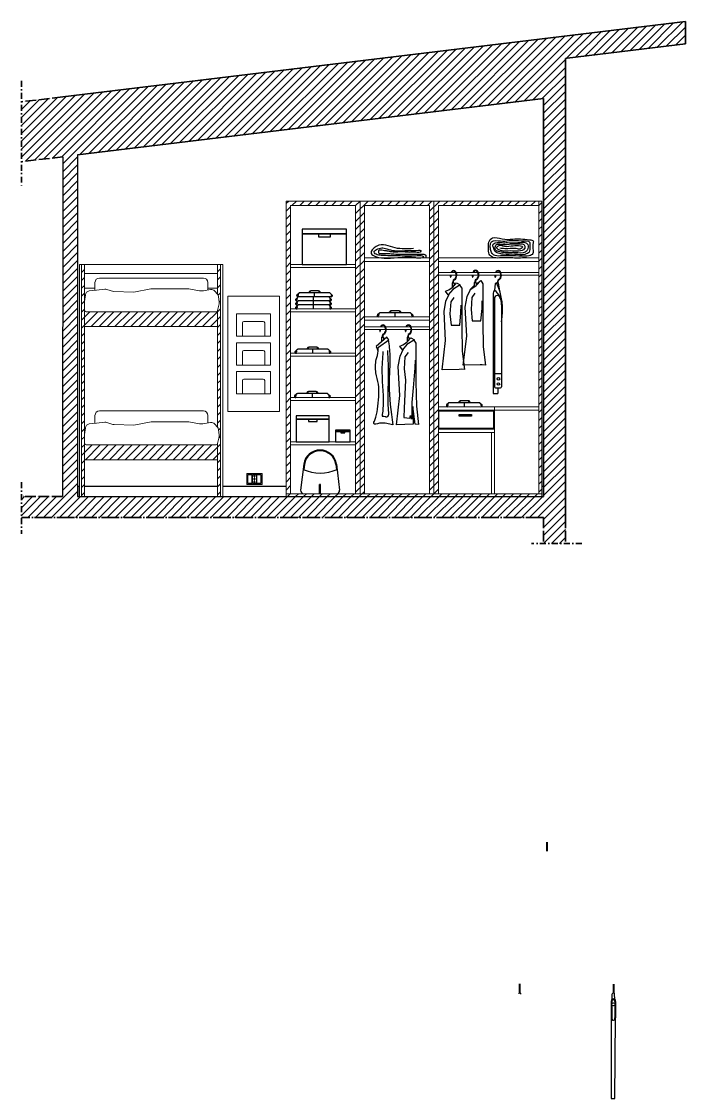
# Model space of a CAD drawing. Header units: millimetres. Extents: x 1104 to 6167, y 592 to 2113.
# Drawn here: x 3745 to 4195, y 592 to 1321 of the extents above; entities that cross this region are included whole.
import ezdxf

# ---------------------------------------------------------------- set-up
doc = ezdxf.new("R2010")
doc.units = ezdxf.units.MM
doc.linetypes.add('ACAD_ISO04W100', pattern=[30, 24, -3, 0, -3])
doc.linetypes.add('DASHDOT', pattern=[1, 0.5, -0.25, 0, -0.25])
for name, color, linetype, lineweight in [('A-FLOR-LEVL', 3, 'Continuous', 35), ('A-FURN', 2, 'Continuous', 18), ('A-WALL-FULL-EXTR', 3, 'Continuous', 35), ('A-WALL-FULL-INTR', 1, 'Continuous', 25)]:
    doc.layers.add(name, color=color, linetype=linetype, lineweight=lineweight)
for name, color, linetype in [('A-SECT-D-MCUC', 12, 'Continuous'), ('ACCESSORI', 8, 'Continuous'), ('BATTISCOPA', 10, 'Continuous')]:
    doc.layers.add(name, color=color, linetype=linetype)

msp = doc.modelspace()

# ---------------------------------------------------------------- hatches: boundary and pattern name
at = {"layer": 'A-SECT-D-MCUC'}
h = msp.add_hatch(dxfattribs=at)
h.set_pattern_fill('ANSI31', color=256, scale=1.2)
h.paths.add_polyline_path([(3773.31, 1270.07), (3745.44, 1266.68), (3745.44, 1226.13), (3773.31, 1229.51), (3773.22, 999.57), (3745.44, 999.57), (3745.44, 985.46), (4098.44, 985.46), (4098.44, 967.96), (4113.31, 967.96), (4113.31, 985.46), (4113.31, 1280.72), (4113.31, 1296.02), (4114.51, 1296.16), (4194.51, 1305.86), (4194.51, 1320.97)])
h.paths.add_polyline_path([(4098.44, 1269.01), (4098.44, 999.53), (3783.37, 999.57), (3783.37, 1230.74)], flags=16)
h.paths.add_polyline_path([(3924.4, 1199.53), (4097.4, 1199.53), (4097.4, 1001.53), (3924.4, 1001.53), (3924.4, 1006.57), (3881.57, 1006.57), (3881.57, 1156.55), (3878.07, 1156.55), (3878.07, 1136.34, -0.116537), (3878.58, 1135.06), (3879.17, 1131.05, -0.095631), (3879.12, 1129.92), (3878.07, 1125.51), (3878.07, 1046.37, -0.116537), (3878.58, 1045.08), (3879.17, 1041.07, -0.095631), (3879.12, 1039.94), (3878.07, 1035.54), (3878.07, 1006.57), (3788.07, 1006.57), (3788.07, 1156.55), (3878.07, 1156.55), (3881.57, 1156.55), (3881.57, 1006.57), (3924.4, 1006.57)], flags=0)
h.paths.add_polyline_path([(3927.4, 1196.53), (3971.4, 1196.53), (3971.4, 1034.53), (3927.4, 1034.53)], flags=0)
h.paths.add_polyline_path([(3935.14, 1180.57), (3965.21, 1180.57), (3965.21, 1177.4), (3965.21, 1156.53), (3935.14, 1156.53), (3935.14, 1177.4)], flags=0)
h.paths.add_polyline_path([(3946.23, 1177.4), (3954.41, 1177.4), (3954.41, 1175.28), (3946.23, 1175.28)], flags=0)
h.paths.add_polyline_path([(3919.9, 1135.08), (3919.9, 1057.08), (3884.9, 1057.08), (3884.9, 1135.08)], flags=0)
edge = h.paths.add_edge_path(flags=0)
edge.add_line((3989.99, 1161.01), (3995.38, 1161.01))
edge.add_spline(control_points=[(3995.38, 1161.01), (4000.86, 1161.24), (4008.03, 1162.04), (4013.77, 1160.91), (4018.64, 1161.52), (4015.64, 1162.66), (4012.7, 1162.31), (4007.95, 1162.06), (4002.8, 1162.38), (3997.36, 1162.44), (3992.65, 1162.56), (3988.53, 1162.79), (3985.86, 1163.06), (3984.06, 1164.23), (3983.85, 1165.62), (3985.56, 1166.89), (3988.04, 1167.97), (3991.71, 1167.7), (3995.59, 1166.05), (4000.11, 1165.78), (4004.6, 1165.98), (4009.21, 1166.17), (4012.03, 1165.97), (4015.56, 1166.49), (4015.48, 1164.4), (4011.34, 1165.16), (4008.08, 1164.62), (4003.9, 1165.25), (3999.93, 1165.05), (3996.18, 1164.87), (3992.9, 1165.79), (3990.2, 1165.88), (3986.95, 1166.84), (3986.59, 1164.1), (3990.08, 1163.81), (3993.16, 1164.29), (3997.66, 1163.56), (4002.46, 1163.7), (4007.99, 1163.68), (4013.25, 1163.58), (4016.7, 1163.8), (4019.35, 1162.98), (4018.93, 1161.71), (4018.69, 1161.01)], knot_values=[45.382263, 45.382263, 45.382263, 45.382263, 61.281898, 64.462896, 67.674502, 68.555216, 72.202466, 77.296299, 82.445973, 87.767164, 93.610273, 96.564448, 100.171121, 101.525699, 102.687115, 103.668059, 107.479991, 110.780526, 114.292237, 120.109695, 124.043507, 127.977585, 133.300347, 134.9451, 135.291726, 138.898164, 143.004396, 146.88937, 150.995603, 155.043939, 158.105943, 160.845697, 164.03478, 165.138727, 167.351993, 171.979594, 175.754214, 180.554164, 186.452602, 192.408679, 195.998097, 197.472333, 199.329615, 199.329615, 199.329615, 199.329615], degree=3, periodic=0)
edge.add_line((4018.69, 1161.01), (3995.38, 1161.01))
edge.add_spline(control_points=[(3995.38, 1161.01), (3994.45, 1160.97), (3992.61, 1160.91), (3990.86, 1160.94), (3989.99, 1161.01)], knot_values=[39.949518, 39.949518, 39.949518, 39.949518, 42.667353, 45.382263, 45.382263, 45.382263, 45.382263], degree=3, periodic=0)
h.paths.add_polyline_path([(3868.52, 1057.52, -0.414214), (3871.52, 1054.52), (3871.52, 1049.36), (3868.03, 1048.71), (3865.82, 1048.89), (3858.61, 1050.25), (3849.32, 1050.25), (3833.07, 1050.25), (3821.46, 1047.93), (3808, 1048.26, -0.075837), (3807.11, 1048.41), (3803.1, 1049.77, 0.108285), (3801.82, 1049.92), (3796.1, 1049.31), (3795.12, 1049.2), (3795.12, 1054.52, -0.414214), (3798.12, 1057.52)], flags=0)
h.paths.add_polyline_path([(3913.9, 1123.14), (3913.9, 1119.79), (3913.9, 1108.03), (3902.4, 1108.03), (3890.9, 1108.03), (3890.9, 1123.14)], flags=0)
h.paths.add_polyline_path([(4027.4, 1196.53), (4095.4, 1196.53), (4095.4, 1057.96), (4065.3, 1057.96), (4065.3, 1042.9), (4027.4, 1042.9)], flags=0)
h.paths.add_polyline_path([(3913.9, 1103.64), (3913.9, 1100.29), (3913.9, 1088.53), (3902.4, 1088.53), (3890.9, 1088.53), (3890.9, 1103.64)], flags=0)
edge = h.paths.add_edge_path(flags=0)
edge.add_spline(control_points=[(4066.78, 1161.01), (4067.45, 1160.98), (4070.68, 1161.06), (4073.82, 1161.02), (4076.32, 1161.01)], knot_values=[10.611186, 10.611186, 10.611186, 10.611186, 12.603328, 20.124388, 20.124388, 20.124388, 20.124388], degree=3, periodic=0)
edge.add_line((4076.32, 1161.01), (4095.4, 1161.01))
edge.add_line((4095.4, 1161.01), (4095.4, 1149.29))
edge.add_line((4095.4, 1149.29), (4065.89, 1149.29))
edge.add_spline(control_points=[(4065.89, 1149.29), (4065.89, 1148.96), (4065.92, 1148.64), (4065.99, 1148.33)], knot_values=[11.005648, 11.005648, 11.005648, 11.005648, 11.33209, 11.33209, 11.33209, 11.33209], degree=3, periodic=0)
edge.add_arc((4065.85, 1148.23), 0.174, -153.51497, 33.22285, ccw=False)
edge.add_ellipse((4067.79, 1149.29), major_axis=(-0.05, -3.23), ratio=0.689933, start_angle=630.62453, end_angle=649.28095, ccw=False)
edge.add_line((4065.5, 1149.29), (4054.77, 1149.29))
edge.add_ellipse((4052.55, 1149.52), major_axis=(-0.05, -3.23), ratio=0.689933, start_angle=378.03341, end_angle=446.593)
edge.add_line((4054.77, 1149.29), (4050.65, 1149.29))
edge.add_spline(control_points=[(4050.65, 1149.29), (4050.65, 1148.96), (4050.68, 1148.64), (4050.75, 1148.33)], knot_values=[11.005648, 11.005648, 11.005648, 11.005648, 11.33209, 11.33209, 11.33209, 11.33209], degree=3, periodic=0)
edge.add_arc((4050.61, 1148.23), 0.174, -153.51497, 33.22285, ccw=False)
edge.add_ellipse((4052.55, 1149.29), major_axis=(-0.05, -3.23), ratio=0.689933, start_angle=630.62453, end_angle=649.28095, ccw=False)
edge.add_line((4050.27, 1149.29), (4039.54, 1149.29))
edge.add_spline(control_points=[(4038.15, 1146.51), (4038.78, 1146.79), (4039.36, 1147.68), (4039.53, 1148.92), (4039.54, 1149.11), (4039.54, 1149.29)], knot_values=[6.597928, 6.597928, 6.597928, 6.597928, 7.678536, 7.678536, 7.865448, 7.865448, 7.865448, 7.865448], degree=3, periodic=0)
edge.add_line((4039.54, 1149.29), (4035.74, 1149.29))
edge.add_spline(control_points=[(4035.74, 1149.29), (4035.74, 1148.96), (4035.77, 1148.64), (4035.84, 1148.33)], knot_values=[11.005648, 11.005648, 11.005648, 11.005648, 11.33209, 11.33209, 11.33209, 11.33209], degree=3, periodic=0)
edge.add_arc((4035.7, 1148.23), 0.174, -153.51497, 33.22285, ccw=False)
edge.add_ellipse((4037.64, 1149.29), major_axis=(-0.05, -3.23), ratio=0.689933, start_angle=630.62453, end_angle=649.28095, ccw=False)
edge.add_line((4035.35, 1149.29), (4039.54, 1149.29))
edge.add_spline(control_points=[(4039.54, 1149.29), (4039.53, 1150.03), (4039.3, 1150.75), (4038.97, 1151.29)], knot_values=[7.865448, 7.865448, 7.865448, 7.865448, 8.626586, 8.626586, 8.626586, 8.626586], degree=3, periodic=0)
edge.add_line((4038.97, 1151.29), (4035.91, 1151.29))
edge.add_ellipse((4037.64, 1149.29), major_axis=(-0.05, -3.23), ratio=0.689933, start_angle=488.86865, end_angle=592.33198, ccw=False)
edge.add_line((4039.41, 1151.29), (4050.71, 1151.29))
edge.add_ellipse((4052.55, 1149.52), major_axis=(-0.05, -3.23), ratio=0.689933, start_angle=483.95937, end_angle=597.24127, ccw=False)
edge.add_line((4054.43, 1151.29), (4066.06, 1151.29))
edge.add_ellipse((4067.79, 1149.29), major_axis=(-0.05, -3.23), ratio=0.689933, start_angle=488.86865, end_angle=592.33198, ccw=False)
edge.add_line((4069.56, 1151.29), (4095.4, 1151.29))
edge.add_line((4095.4, 1151.29), (4095.4, 1161.01))
edge.add_line((4095.4, 1161.01), (4086.93, 1161.01))
edge.add_spline(control_points=[(4086.93, 1161.01), (4083.38, 1161), (4079.84, 1160.99), (4076.32, 1161.01)], knot_values=[0, 0, 0, 0, 10.611186, 10.611186, 10.611186, 10.611186], degree=3, periodic=0)
edge.add_line((4076.32, 1161.01), (4066.78, 1161.01))
h.paths.add_polyline_path([(3913.9, 1084.14), (3913.9, 1080.79), (3913.9, 1069.03), (3902.4, 1069.03), (3890.9, 1069.03), (3890.9, 1084.14)], flags=0)
edge = h.paths.add_edge_path(flags=0)
edge.add_line((3992.5, 1107.46), (3993.77, 1105.63))
edge.add_line((3993.77, 1105.63), (3993.52, 1105.45))
edge.add_spline(control_points=[(3993.52, 1105.45), (3993.96, 1102), (3995.2, 1092.07), (3993, 1072.87), (3995.31, 1057.3), (3996.66, 1048.19)], knot_values=[0.00027, 0.00027, 0.00027, 0.00027, 0.104421, 0.299777, 0.574698, 0.574698, 0.574698, 0.574698], degree=3, periodic=0)
edge.add_spline(control_points=[(3996.62, 1048.16), (3995.2, 1048.48), (3992.11, 1049.18), (3988.47, 1049.68), (3982.73, 1047.86), (3985.6, 1053.44), (3986.23, 1061.26), (3988.15, 1072.84), (3984.63, 1083.53), (3984.74, 1091.3), (3986.78, 1096.46), (3986.6, 1098.84), (3986.57, 1099.25)], knot_values=[0.00112, 0.00112, 0.00112, 0.00112, 0.043763, 0.093598, 0.13157, 0.155365, 0.233266, 0.401388, 0.479344, 0.569432, 0.628701, 0.64082, 0.64082, 0.64082, 0.64082], degree=3, periodic=0)
edge.add_line((3986.57, 1099.25), (3986.37, 1098.44))
edge.add_line((3986.37, 1098.44), (3985.27, 1101.14))
edge.add_line((3985.27, 1101.14), (3992.5, 1107.46))
h.paths.add_polyline_path([(4044.26, 1088.39), (4044.45, 1090.03), (4043.49, 1097.9), (4043.17, 1114.3), (4043.24, 1140.49), (4041.78, 1142.68), (4042.2, 1142.95), (4039.65, 1144.18, -0.168465), (4032.22, 1138.62), (4034.35, 1135.74), (4032.52, 1131.86), (4031.21, 1124.78), (4032.3, 1105.1), (4030.01, 1085.39), (4041.42, 1085.68), (4042.79, 1085.7), (4044.99, 1085.56), (4044.65, 1088.4)], flags=0)
h.paths.add_polyline_path([(4065.9, 1143.58, -0.210335), (4066.7, 1144.24, -0.159091), (4070.05, 1117.77), (4070.05, 1073.95, -0.414214), (4069.3, 1073.2), (4067.65, 1073.2), (4067.65, 1069.42), (4064.38, 1069.42), (4064.38, 1134.87, -0.158416), (4065.25, 1139.22)], flags=0)
h.paths.add_polyline_path([(3931.24, 1054.29), (3953.45, 1054.29), (3953.45, 1051.94), (3953.45, 1036.53), (3957.76, 1036.53), (3957.76, 1043.52), (3957.76, 1044.59), (3967.83, 1044.59), (3967.83, 1043.52), (3967.83, 1036.53), (3931.24, 1036.53), (3931.24, 1051.94)], flags=0)
h.paths.add_polyline_path([(3939.43, 1051.94), (3945.47, 1051.94), (3945.47, 1050.38), (3939.43, 1050.38)], flags=0)
h.paths.add_polyline_path([(3961.47, 1043.52), (3964.21, 1043.52), (3964.21, 1042.81), (3961.47, 1042.81)], flags=0)
h.paths.add_polyline_path([(4027.76, 1057.59), (4064.56, 1057.59), (4064.56, 1045.66), (4027.76, 1045.66)], flags=0)
h.paths.add_polyline_path([(3897.8, 1015.25), (3908.11, 1015.25), (3908.11, 1007.75), (3897.8, 1007.75)], flags=0)
h.paths.add_polyline_path([(3901.6, 1014.48), (3901.6, 1008.45), (3904.26, 1008.45), (3904.26, 1014.48)], flags=0)
h.paths.add_polyline_path([(4068.84, 1079.28, -1), (4067.13, 1079.28, -1)], flags=0)
h.paths.add_polyline_path([(4068.84, 1075.77, -1), (4067.13, 1075.77, -1)], flags=0)
h.paths.add_polyline_path([(4041.35, 1055.18), (4049.81, 1055.18), (4049.81, 1054.05), (4041.35, 1054.05)], flags=0)
h = msp.add_hatch(dxfattribs=at)
h.set_pattern_fill('ANSI31', color=256, scale=1.2)
h.paths.add_polyline_path([(4024.4, 1199.53), (3974.4, 1199.53), (3974.4, 1001.53), (3977.4, 1001.53), (3977.4, 1196.53), (4021.4, 1196.53), (4021.4, 1001.53), (4024.4, 1001.53)])
h.paths.add_polyline_path([(3974.4, 1199.53), (3924.4, 1199.53), (3924.4, 1001.53), (3927.4, 1001.53), (3927.4, 1196.53), (3971.4, 1196.53), (3971.4, 1001.53), (3974.4, 1001.53)])
h.paths.add_polyline_path([(4095.4, 1199.53), (4024.4, 1199.53), (4024.4, 1001.53), (4027.4, 1001.53), (4027.4, 1196.53), (4095.4, 1196.53)])
h.paths.add_polyline_path([(4097.4, 1199.53), (4095.4, 1199.53), (4095.4, 1001.53), (4097.4, 1001.53)])
h.paths.add_polyline_path([(4097.4, 1001.53), (3924.4, 1001.53), (3924.4, 999.55), (4097.4, 999.53)])
h = msp.add_hatch(dxfattribs=at)
h.set_pattern_fill('ANSI31', color=256, scale=1.2)
h.paths.add_polyline_path([(3878.07, 1125.56, -0.414214), (3877.07, 1124.56), (3789.07, 1124.56, -0.414214), (3788.07, 1125.56), (3788.07, 1114.56), (3878.07, 1114.56)])
h.paths.add_polyline_path([(3878.07, 1035.54, -0.414214), (3877.07, 1034.54), (3789.07, 1034.54, -0.414214), (3788.07, 1035.54), (3788.07, 1024.57), (3878.07, 1024.57)])
h.paths.add_polyline_path([(3788.07, 1156.55), (3786.07, 1156.55), (3786.07, 999.57), (3788.07, 999.57)])
h.paths.add_polyline_path([(3880.07, 1156.55), (3878.07, 1156.55), (3878.07, 1136.34, -0.116537), (3878.58, 1135.06), (3879.17, 1131.05, -0.095631), (3879.12, 1129.92), (3878.07, 1125.51), (3878.07, 1114.56), (3878.07, 1046.37, -0.116537), (3878.58, 1045.08), (3879.17, 1041.07, -0.095631), (3879.12, 1039.94), (3878.07, 1035.54), (3878.07, 999.56), (3880.07, 999.56)])

# ---------------------------------------------------------------- linework, layer by layer
at = {"layer": 'A-FLOR-LEVL', "linetype": 'ACAD_ISO04W100', "ltscale": 0.3}
for p, q in [((3773.22, 999.57), (3745.44, 999.57)), ((4098.44, 985.46), (4098.44, 967.96)), ((4113.31, 985.46), (4113.31, 967.96))]:
    msp.add_line(p, q, dxfattribs=at)
at = {"layer": 'A-FLOR-LEVL'}
msp.add_line((4098.44, 999.53), (3783.37, 999.57), dxfattribs=at)
at = {"layer": 'A-FLOR-LEVL', "linetype": 'ACAD_ISO04W100', "ltscale": 0.5}
msp.add_line((4098.44, 985.46), (3745.44, 985.46), dxfattribs=at)
at = {"layer": 'A-FURN'}
for p, q in [((4097.4, 1199.53), (3924.4, 1199.53)), ((3924.4, 1199.53), (3924.4, 999.53)), ((3927.4, 1196.53), (3927.4, 1001.53)), ((3971.4, 1196.53), (3927.4, 1196.53)), ((3971.4, 1196.53), (3971.4, 1001.53)), ((3974.4, 1199.53), (3974.4, 1001.53)), ((3977.4, 1196.53), (3977.4, 1001.53)), ((4021.4, 1196.53), (3977.4, 1196.53)), ((4021.4, 1196.53), (4021.4, 1001.53)), ((4024.4, 1199.53), (4024.4, 1001.53)), ((4027.4, 1196.53), (4027.4, 1001.53)), ((4095.4, 1196.53), (4027.4, 1196.53)), ((4095.4, 1001.53), (4095.4, 1199.53)), ((4095.4, 1001.53), (4095.4, 1199.53)), ((4097.4, 999.53), (4097.4, 1199.53)), ((3977.4, 1161.01), (4021.4, 1161.01)), ((3977.4, 1158.73), (4021.4, 1158.73)), ((4027.4, 1161.01), (4095.4, 1161.01)), ((4027.4, 1158.73), (4095.4, 1158.73)), ((3784.57, 999.56), (3784.57, 1156.55)), ((3784.57, 1156.55), (3786.07, 1156.55)), ((3784.57, 1156.55), (3788.07, 1156.55)), ((3784.57, 999.56), (3784.57, 1156.55)), ((3786.07, 1156.55), (3786.07, 999.55)), ((3786.07, 1156.55), (3786.07, 999.55)), ((3788.07, 1156.55), (3788.07, 999.56)), ((3788.07, 1156.55), (3878.07, 1156.55)), ((3881.57, 1156.55), (3878.07, 1156.55)), ((3878.07, 1156.55), (3878.07, 1136.36)), ((3878.07, 1136.36), (3878.07, 1156.55)), ((3880.07, 1156.55), (3880.07, 999.56)), ((3881.57, 999.56), (3881.57, 1156.55)), ((3927.4, 1156.53), (3971.4, 1156.53)), ((3927.4, 1154.53), (3971.4, 1154.53)), ((4027.4, 1151.29), (4095.4, 1151.29)), ((3788.07, 1150.56), (3878.07, 1150.56)), ((3795.12, 1139.18), (3795.12, 1144.46)), ((3798.12, 1147.46), (3868.52, 1147.46)), ((3871.52, 1144.46), (3871.52, 1139.33)), ((4027.4, 1149.29), (4095.4, 1149.29)), ((3788.07, 1140.56), (3795.12, 1140.56)), ((3791.24, 1138.72), (3796.1, 1139.29)), ((3796.1, 1139.29), (3801.82, 1139.89)), ((3803.1, 1139.75), (3807.54, 1138.24)), ((3858.61, 1140.23), (3865.82, 1138.87)), ((3865.82, 1138.87), (3867.63, 1138.72)), ((3868.43, 1138.76), (3873.29, 1139.66)), ((3871.52, 1140.56), (3878.07, 1140.56)), ((3876.12, 1138.65), (3877.9, 1136.56)), ((3788.07, 1131.6), (3788.6, 1136.1)), ((3878.07, 1136.46), (3878.07, 1136.36)), ((3879.12, 1129.92), (3878.07, 1125.51)), ((3878.58, 1135.06), (3879.17, 1131.05)), ((3884.9, 1135.08), (3884.9, 1057.08)), ((3919.9, 1135.08), (3884.9, 1135.08)), ((3919.9, 1057.08), (3919.9, 1135.08)), ((3789.07, 1124.56), (3877.07, 1124.56)), ((3878.07, 1125.56), (3878.07, 1046.39)), ((3878.07, 1046.39), (3878.07, 1125.56)), ((3890.9, 1108.03), (3890.9, 1123.14)), ((3890.9, 1123.14), (3913.9, 1123.14)), ((3913.9, 1123.14), (3913.9, 1119.79)), ((3927.4, 1126.53), (3971.4, 1126.53)), ((3927.4, 1124.53), (3971.4, 1124.53)), ((3894.9, 1108.03), (3894.9, 1117.03)), ((3895.9, 1118.03), (3908.9, 1118.03)), ((3909.9, 1108.03), (3909.9, 1117.03)), ((3913.9, 1108.03), (3913.9, 1119.79)), ((3977.4, 1121.19), (4021.4, 1121.19)), ((3977.4, 1118.91), (4021.4, 1118.91)), ((3788.07, 1114.56, -35), (3878.07, 1114.56, -35)), ((3902.4, 1108.03), (3890.9, 1108.03)), ((3890.9, 1108.03), (3894.9, 1108.03)), ((3902.4, 1108.03), (3913.9, 1108.03)), ((3977.4, 1114.53), (3991.22, 1114.53)), ((3977.4, 1112.53), (3991.78, 1112.53)), ((3991.65, 1114.53), (4008.48, 1114.53)), ((3992.12, 1112.53), (4009.05, 1112.53)), ((4008.92, 1114.53), (4021.4, 1114.53)), ((4009.38, 1112.53), (4021.4, 1112.53)), ((3890.9, 1088.53), (3890.9, 1103.64)), ((3890.9, 1103.64), (3913.9, 1103.64)), ((3913.9, 1103.64), (3913.9, 1100.29)), ((3913.9, 1088.53), (3913.9, 1100.29)), ((3786.07, 1093.34), (3786.07, 1085.25)), ((3788.07, 1085.25), (3788.07, 1093.34)), ((3894.9, 1088.53), (3894.9, 1097.53)), ((3895.9, 1098.53), (3908.9, 1098.53)), ((3909.9, 1088.53), (3909.9, 1097.53)), ((3927.4, 1096.53), (3971.4, 1096.53)), ((3927.4, 1094.53), (3971.4, 1094.53)), ((3902.4, 1088.53), (3890.9, 1088.53)), ((3902.4, 1088.53), (3913.9, 1088.53)), ((3786.07, 1085.13), (3786.07, 1085.25)), ((3890.9, 1069.03), (3890.9, 1084.14)), ((3890.9, 1084.14), (3913.9, 1084.14)), ((3895.9, 1079.03), (3908.9, 1079.03)), ((3913.9, 1084.14), (3913.9, 1080.79)), ((3913.9, 1069.03), (3913.9, 1080.79)), ((3894.9, 1069.03), (3894.9, 1078.03)), ((3909.9, 1069.03), (3909.9, 1078.03)), ((3786.07, 1055.96), (3786.07, 1063.93)), ((3788.07, 1063.93), (3788.07, 1055.96)), ((3902.4, 1069.03), (3890.9, 1069.03)), ((3902.4, 1069.03), (3913.9, 1069.03)), ((3927.4, 1066.53), (3971.4, 1066.53)), ((3927.4, 1064.53), (3971.4, 1064.53)), ((3798.12, 1057.52), (3868.52, 1057.52)), ((3884.9, 1057.08), (3919.9, 1057.08)), ((4095.4, 1060.36), (4027.4, 1060.36)), ((4095.4, 1057.96), (4027.4, 1057.96)), ((4065.3, 1060.36), (4065.3, 1042.9)), ((3788.07, 1055.58), (3788.07, 1055.93)), ((3791.24, 1048.75), (3796.1, 1049.31)), ((3795.12, 1049.2), (3795.12, 1054.52)), ((3796.1, 1049.31), (3801.82, 1049.92)), ((3858.61, 1050.25), (3865.82, 1048.89)), ((3868.03, 1048.71), (3873.29, 1049.68)), ((3871.52, 1054.52), (3871.52, 1049.36)), ((3788.07, 1041.62), (3788.6, 1046.12)), ((3865.82, 1048.89), (3868.03, 1048.71)), ((3876.12, 1048.68), (3877.9, 1046.59)), ((3878.07, 1046.52), (3878.07, 1046.39)), ((3878.58, 1045.08), (3879.17, 1041.07)), ((4065.3, 1045.3), (4027.4, 1045.3)), ((4065.3, 1042.9), (4027.4, 1042.9)), ((4063.3, 1001.53), (4063.3, 1042.9)), ((3879.12, 1039.94), (3878.07, 1035.54)), ((3878.07, 999.56), (3878.07, 1035.54)), ((3878.07, 1035.54), (3878.07, 999.56)), ((3927.4, 1036.53), (3971.4, 1036.53)), ((3877.07, 1034.54), (3789.07, 1034.54)), ((3927.4, 1034.53), (3971.4, 1034.53)), ((3788.07, 1024.57), (3878.07, 1024.57)), ((3924.4, 1001.53), (4097.4, 1001.53))]:
    msp.add_line(p, q, dxfattribs=at)
for points in [[(3807.54, 1138.24), (3821.46, 1137.91), (3832.78, 1140.17, -0.049372), (3833.37, 1140.23), (3849.32, 1140.23), (3858.61, 1140.23)], [(3803.1, 1049.77), (3807.11, 1048.41, 0.075837), (3808, 1048.26), (3821.46, 1047.93), (3833.07, 1050.25), (3849.32, 1050.25), (3858.61, 1050.25)]]:
    msp.add_lwpolyline(points, format="xyb", dxfattribs=at)
msp.add_lwpolyline([(4065.3, 1042.9), (4065.3, 1001.53)], dxfattribs=at)
msp.add_lwpolyline([(3897.8, 1015.25), (3908.11, 1015.25), (3908.11, 1007.75), (3897.8, 1007.75)], close=True, dxfattribs=at)
for centre, radius, start, end in [((3798.12, 1144.46), 3, 90, 180), ((3868.52, 1144.46), 3, 0, 90), ((3791.58, 1135.74), 3, 96.6678, 173.20305), ((3802.13, 1136.91), 3, 71.27593, 95.99678), ((3867.88, 1141.71), 3, 265.13162, 280.53305), ((3873.83, 1136.71), 3, 40.37359, 100.53305), ((3875.61, 1134.62), 3, 8.40482, 40.37359), ((3876.2, 1130.61), 3, 346.55426, 8.40482), ((3789.07, 1125.56), 1, 180, 270), ((3877.07, 1125.56), 1, 270, 0), ((3895.9, 1117.03), 1, 90, 180), ((3908.9, 1117.03), 1, 0, 90), ((3895.9, 1097.53), 1, 90, 180), ((3908.9, 1097.53), 1, 0, 90), ((3895.9, 1078.03), 1, 90, 180), ((3908.9, 1078.03), 1, 0, 90), ((3798.12, 1054.52), 3, 90, 180), ((3868.52, 1054.52), 3, 0, 90), ((3802.13, 1046.93), 3, 71.27593, 95.99678), ((3873.83, 1046.73), 3, 40.37359, 100.53305), ((3791.58, 1045.77), 3, 96.6678, 173.20305), ((3875.61, 1044.64), 3, 8.40482, 40.37359), ((3789.07, 1035.54), 1, 180, 270), ((3877.07, 1035.54), 1, 270, 0), ((3876.2, 1040.64), 3, 346.55426, 8.40482)]:
    msp.add_arc(centre, radius, start, end, dxfattribs=at)
at = {"layer": 'A-WALL-FULL-EXTR'}
for p, q in [((4194.51, 1320.97), (4194.51, 1305.86)), ((4194.51, 1305.86), (4114.51, 1296.16)), ((4114.51, 1296.16), (4113.31, 1296.02)), ((4113.31, 1296.02), (4113.31, 1280.72)), ((4113.31, 985.46), (4113.31, 1280.72)), ((4098.44, 1269.01), (3783.37, 1230.74)), ((4098.44, 999.57), (4098.44, 1269.01))]:
    msp.add_line(p, q, dxfattribs=at)
at = {"layer": 'A-WALL-FULL-EXTR', "linetype": 'DASHDOT', "ltscale": 8}
for p, q in [((3745.44, 1280.77), (3745.44, 1209.22)), ((3745.44, 1009.31), (3745.44, 974.3)), ((4124.4, 967.96), (4090.48, 967.96))]:
    msp.add_line(p, q, dxfattribs=at)
at = {"layer": 'A-WALL-FULL-EXTR', "linetype": 'ACAD_ISO04W100', "ltscale": 0.3}
for p, q in [((3773.31, 1270.07), (3745.44, 1266.68)), ((3773.31, 1229.51), (3745.44, 1226.13))]:
    msp.add_line(p, q, dxfattribs=at)
at = {"layer": 'A-WALL-FULL-EXTR'}
msp.add_lwpolyline([(3773.31, 1270.07), (4194.51, 1320.97)], dxfattribs=at)
at = {"layer": 'A-WALL-FULL-INTR'}
for p, q in [((3773.31, 1229.51), (3773.22, 999.57)), ((3783.37, 1230.74), (3783.37, 999.57))]:
    msp.add_line(p, q, dxfattribs=at)
at = {"layer": 'ACCESSORI'}
for p, q in [((4036.76, 1144.08), (4036.76, 1141.03)), ((4036.92, 1144.24), (4037.81, 1144.24)), ((4037.18, 1145), (4037.18, 1144.24)), ((4037.5, 1145), (4037.5, 1144.24)), ((4037.97, 1144.08), (4037.97, 1142.24)), ((4039.65, 1144.18), (4042.2, 1142.95)), ((4051.67, 1144.3), (4051.67, 1141.6)), ((4051.83, 1144.47), (4052.72, 1144.47)), ((4052.09, 1145.22), (4052.09, 1144.47)), ((4052.41, 1145.22), (4052.41, 1144.47)), ((4052.88, 1142.46), (4056.04, 1145.69)), ((4052.88, 1143.4), (4056.04, 1145.69)), ((4052.88, 1144.3), (4052.88, 1142.46)), ((4066.7, 1144.24), (4068.04, 1144.28)), ((4067.33, 1145), (4067.33, 1144.24)), ((4067.65, 1145), (4067.65, 1144.24)), ((4069.25, 1137.38), (4068.04, 1144.28)), ((3933.14, 1137.24), (3931.68, 1135.95)), ((3953.83, 1137.38), (3933.5, 1137.38)), ((3939.68, 1137.38), (3939.89, 1138)), ((3940.95, 1137.38), (3940.63, 1137.92)), ((3946.23, 1138.74), (3941.09, 1138.74)), ((3943.66, 1134.67), (3943.66, 1137.38)), ((3946.38, 1137.38), (3946.7, 1137.92)), ((3947.75, 1137.33), (3947.46, 1138.06)), ((3954.19, 1137.24), (3955.65, 1135.95)), ((4034.1, 1136.08), (4032.22, 1138.62)), ((4037.14, 1139.67), (4034.1, 1136.08)), ((4042.2, 1142.95), (4037.14, 1139.67)), ((4048.71, 1139.51), (4052.88, 1142.46)), ((4048.71, 1139.51), (4051.67, 1142.31)), ((4052.15, 1137.24), (4050.04, 1134.32)), ((4065.9, 1143.58), (4065.25, 1139.22)), ((3932.38, 1134.53), (3930.92, 1133.24)), ((3932.38, 1131.82), (3930.92, 1130.52)), ((3931.78, 1133.04), (3931.07, 1132.22)), ((3931.78, 1130.33), (3931.07, 1129.5)), ((3931.56, 1133.8), (3931.78, 1133.58)), ((3931.56, 1131.09), (3931.78, 1130.87)), ((3931.78, 1133.58), (3931.78, 1133.04)), ((3931.78, 1131.95), (3932.74, 1131.95)), ((3931.78, 1130.87), (3931.78, 1130.33)), ((3932.54, 1135.75), (3931.83, 1134.93)), ((3932.32, 1136.52), (3932.54, 1136.29)), ((3932.54, 1136.29), (3932.54, 1135.75)), ((3953.07, 1134.67), (3932.74, 1134.67)), ((3953.07, 1131.95), (3932.74, 1131.95)), ((3942.9, 1131.95), (3942.9, 1134.67)), ((3942.9, 1129.24), (3942.9, 1131.95)), ((3954.79, 1134.67), (3953.07, 1134.67)), ((3954.03, 1131.95), (3953.07, 1131.95)), ((3953.43, 1134.53), (3954.89, 1133.24)), ((3953.43, 1131.82), (3954.89, 1130.52)), ((3954.25, 1133.8), (3954.03, 1133.58)), ((3954.03, 1133.58), (3954.03, 1133.04)), ((3954.03, 1133.04), (3954.83, 1132.3)), ((3954.25, 1131.09), (3954.03, 1130.87)), ((3954.03, 1130.87), (3954.03, 1130.33)), ((3954.03, 1130.33), (3954.83, 1129.59)), ((3955.01, 1136.52), (3954.79, 1136.29)), ((3954.79, 1136.29), (3954.79, 1135.75)), ((3954.79, 1135.75), (3955.59, 1135.02)), ((4035.78, 1131.32), (4035.23, 1123.12)), ((4037.9, 1134.23), (4035.78, 1131.32)), ((4050.04, 1134.32), (4049.49, 1126.12)), ((4056.9, 1126.88), (4057.05, 1132.09)), ((4064.38, 1136.54), (4064.38, 1069.42)), ((4065.25, 1133.52), (4065.25, 1073.95)), ((4070.05, 1129.27), (4070.05, 1073.95)), ((3932.38, 1129.1), (3930.92, 1127.81)), ((3931.78, 1127.61), (3931.07, 1126.79)), ((3931.56, 1128.38), (3931.78, 1128.15)), ((3931.78, 1129.24), (3932.54, 1129.2)), ((3931.78, 1128.15), (3931.78, 1127.61)), ((3953.07, 1129.24), (3932.74, 1129.24)), ((3942.9, 1126.53), (3942.9, 1129.24)), ((3954.03, 1129.24), (3953.07, 1129.24)), ((3953.43, 1129.1), (3954.89, 1127.81)), ((3954.25, 1128.38), (3954.03, 1128.15)), ((3954.03, 1128.15), (3954.03, 1127.61)), ((3954.03, 1127.61), (3954.83, 1126.88)), ((3987.6, 1123.76), (3986.14, 1122.47)), ((3987, 1122.27), (3986.29, 1121.45)), ((3986.78, 1123.04), (3987, 1122.81)), ((3987, 1122.81), (3987, 1122.27)), ((4008.29, 1123.9), (3987.96, 1123.9)), ((3994.14, 1123.9), (3994.35, 1124.51)), ((3995.41, 1123.9), (3995.09, 1124.43)), ((4000.69, 1125.26), (3995.56, 1125.26)), ((3998.12, 1121.19), (3998.12, 1123.9)), ((4000.84, 1123.9), (4001.16, 1124.43)), ((4002.22, 1123.85), (4001.93, 1124.58)), ((4008.65, 1123.76), (4010.11, 1122.47)), ((4009.47, 1123.04), (4009.25, 1122.81)), ((4009.25, 1122.81), (4009.25, 1122.27)), ((4009.25, 1122.27), (4010.05, 1121.53)), ((4035.23, 1123.12), (4036.04, 1115.52)), ((4041.93, 1115.52), (4042.65, 1123.87)), ((4042.65, 1123.87), (4042.8, 1129.08)), ((4049.49, 1126.12), (4050.29, 1118.53)), ((4056.18, 1118.53), (4056.9, 1126.88)), ((4036.04, 1115.52), (4041.93, 1115.52)), ((4050.29, 1118.53), (4056.18, 1118.53)), ((3989.17, 1107.48), (3990.05, 1107.48)), ((3989.42, 1108.24), (3989.42, 1107.48)), ((3989.75, 1108.24), (3989.75, 1107.48)), ((4006.43, 1107.48), (4007.32, 1107.48)), ((4006.69, 1108.24), (4006.69, 1107.48)), ((4007.01, 1108.24), (4007.01, 1107.48)), ((3945.06, 1100.6), (3939.92, 1100.6)), ((3989, 1107.31), (3989, 1104.4)), ((3990.22, 1107.31), (3990.22, 1105.48)), ((4003.1, 1098.87), (4001.22, 1101.41)), ((4006.14, 1102.47), (4003.1, 1098.87)), ((4011.2, 1105.75), (4006.14, 1102.47)), ((4006.27, 1107.31), (4006.27, 1104.27)), ((4007.48, 1107.31), (4007.48, 1105.48)), ((4008.65, 1106.97), (4011.2, 1105.75)), ((3931.96, 1099.1), (3930.5, 1097.81)), ((3931.36, 1097.61), (3930.65, 1096.79)), ((3931.14, 1098.38), (3931.36, 1098.15)), ((3931.36, 1098.15), (3931.36, 1097.61)), ((3952.66, 1099.24), (3932.32, 1099.24)), ((3938.51, 1099.24), (3938.71, 1099.86)), ((3939.78, 1099.24), (3939.45, 1099.77)), ((3942.49, 1096.53), (3942.49, 1099.24)), ((3945.2, 1099.24), (3945.52, 1099.77)), ((3946.58, 1099.19), (3946.29, 1099.92)), ((3953.02, 1099.1), (3954.48, 1097.81)), ((3953.84, 1098.38), (3953.61, 1098.15)), ((3953.61, 1098.15), (3953.61, 1097.61)), ((3953.61, 1097.61), (3954.41, 1096.88)), ((4065.25, 1082.8), (4070.05, 1082.8)), ((4066, 1073.2), (4069.3, 1073.2)), ((4067.65, 1073.2), (4067.65, 1069.42)), ((3931.63, 1069.1), (3930.17, 1067.81)), ((3931.03, 1067.61), (3930.32, 1066.79)), ((3930.81, 1068.38), (3931.03, 1068.15)), ((3931.03, 1068.15), (3931.03, 1067.61)), ((3952.32, 1069.24), (3931.99, 1069.24)), ((3938.17, 1069.24), (3938.38, 1069.86)), ((3939.44, 1069.24), (3939.12, 1069.77)), ((3944.72, 1070.6), (3939.59, 1070.6)), ((3942.16, 1066.53), (3942.16, 1069.24)), ((3944.87, 1069.24), (3945.19, 1069.77)), ((3946.25, 1069.19), (3945.96, 1069.92)), ((3952.68, 1069.1), (3954.14, 1067.81)), ((3953.5, 1068.38), (3953.28, 1068.15)), ((3953.28, 1068.15), (3953.28, 1067.61)), ((3953.28, 1067.61), (3954.08, 1066.88)), ((4047.52, 1064.43), (4042.38, 1064.43)), ((4049.04, 1063.02), (4048.75, 1063.75)), ((4064.38, 1069.42), (4067.65, 1069.42)), ((4034.42, 1062.93), (4032.96, 1061.64)), ((4033.83, 1061.44), (4033.12, 1060.62)), ((4033.6, 1062.21), (4033.83, 1061.99)), ((4033.83, 1061.99), (4033.83, 1061.44)), ((4055.12, 1063.07), (4034.78, 1063.07)), ((4040.97, 1063.07), (4041.18, 1063.69)), ((4042.24, 1063.07), (4041.92, 1063.61)), ((4044.95, 1060.36), (4044.95, 1063.07)), ((4047.67, 1063.07), (4047.99, 1063.61)), ((4055.48, 1062.93), (4056.94, 1061.64)), ((4056.3, 1062.21), (4056.08, 1061.99)), ((4056.08, 1061.99), (4056.08, 1061.44)), ((4056.08, 1061.44), (4056.87, 1060.71)), ((3936.31, 1021.45), (3934.19, 1003.95)), ((3936.84, 1021.39), (3936.4, 1017.8)), ((3957.96, 1021.39), (3958.39, 1017.8)), ((3958.48, 1021.45), (3960.6, 1003.95)), ((3947.74, 1007.87), (3947.05, 1007.87)), ((3947.05, 1001.53), (3947.05, 1007.87)), ((3947.74, 1001.53), (3947.74, 1007.87)), ((4100.53, 765.72), (4100.53, 759.72)), ((4100.92, 765.72), (4100.92, 759.71)), ((4082.12, 669.88), (4082.12, 663.83)), ((4082.52, 669.88), (4082.52, 663.89)), ((4144.85, 659.59), (4145.05, 663.09)), ((4145.57, 669.82), (4145.57, 663.82)), ((4145.96, 669.82), (4145.96, 663.81)), ((4146.87, 656.1), (4146.45, 662.99)), ((4144.21, 658.25), (4144.21, 646.73)), ((4144.64, 656.1), (4144.79, 658.62)), ((4144.71, 658.25), (4144.71, 656.47)), ((4144.71, 655.72), (4144.71, 646.73)), ((4147.19, 658), (4147.19, 646.86)), ((4146.69, 655.49), (4146.69, 646.86)), ((4144.21, 646.73), (4144.29, 592.42)), ((4146.68, 592.42), (4147.19, 646.86)), ((4144.29, 592.42), (4146.68, 592.42))]:
    msp.add_line(p, q, dxfattribs=at)
for points in [[(3935.14, 1177.4), (3965.21, 1177.4), (3965.21, 1180.57), (3935.14, 1180.57)], [(3935.14, 1156.53), (3965.21, 1156.53), (3965.21, 1177.4), (3935.14, 1177.4)], [(3954.41, 1177.4), (3946.23, 1177.4), (3946.23, 1175.28), (3954.41, 1175.28)], [(3985.27, 1101.14), (3986.37, 1098.44), (3986.94, 1100.72), (3993.77, 1105.63), (3992.5, 1107.46)], [(4027.76, 1057.59), (4064.56, 1057.59), (4064.56, 1045.66), (4027.76, 1045.66)], [(3931.24, 1051.94), (3953.45, 1051.94), (3953.45, 1054.29), (3931.24, 1054.29)], [(3931.24, 1036.53), (3953.45, 1036.53), (3953.45, 1051.94), (3931.24, 1051.94)], [(3945.47, 1051.94), (3939.43, 1051.94), (3939.43, 1050.38), (3945.47, 1050.38)], [(4041.35, 1055.18), (4049.81, 1055.18), (4049.81, 1054.05), (4041.35, 1054.05)], [(3957.76, 1043.52), (3967.83, 1043.52), (3967.83, 1044.59), (3957.76, 1044.59)], [(3957.76, 1036.53), (3967.83, 1036.53), (3967.83, 1043.52), (3957.76, 1043.52)], [(3964.21, 1043.52), (3961.47, 1043.52), (3961.47, 1042.81), (3964.21, 1042.81)], [(3898.54, 1014.48), (3901.19, 1014.48), (3901.19, 1008.45), (3898.54, 1008.45)], [(3901.6, 1014.48), (3904.26, 1014.48), (3904.26, 1008.45), (3901.6, 1008.45)], [(3904.67, 1014.48), (3907.33, 1014.48), (3907.33, 1008.45), (3904.67, 1008.45)]]:
    msp.add_lwpolyline(points, close=True, dxfattribs=at)
for points in [[(4056.04, 1145.69), (4057.49, 1143.5), (4057.43, 1117.3), (4057.75, 1100.91), (4059.25, 1088.57), (4057.04, 1088.71), (4055.68, 1088.69), (4055.68, 1088.69), (4044.26, 1088.39), (4046.56, 1108.11), (4045.46, 1127.79), (4046.78, 1134.87), (4048.81, 1139.2), (4048.71, 1139.51)], [(4041.78, 1142.68), (4043.24, 1140.49), (4043.17, 1114.3), (4043.49, 1097.9), (4044.99, 1085.56), (4042.79, 1085.7), (4041.42, 1085.68), (4041.42, 1085.68), (4030.01, 1085.39), (4032.3, 1105.1), (4031.21, 1124.78), (4032.52, 1131.86), (4034.56, 1136.19), (4034.46, 1136.5)], [(4010.78, 1105.48), (4012.24, 1103.28), (4012.17, 1077.09), (4012.49, 1060.7), (4014, 1048.36), (4011.79, 1048.5), (4010.11, 1060.52), (4010.42, 1048.48), (3999.01, 1048.18), (4001.3, 1067.9), (4000.21, 1087.58), (4001.52, 1094.65), (4003.56, 1098.99), (4003.46, 1099.3)], [(4006.9, 1097.03), (4004.78, 1094.11), (4004.23, 1085.91), (4005.04, 1078.31), (4004.17, 1059.34), (4003.91, 1053.16), (4008.1, 1052.74), (4008.46, 1054.4), (4008.66, 1052.53), (4009.77, 1052.18), (4009.66, 1063.33), (4010.48, 1073.13), (4011.65, 1086.66), (4011.8, 1091.88)]]:
    msp.add_lwpolyline(points, dxfattribs=at)
for centre, radius in [((4067.99, 1079.28), 0.855), ((4067.99, 1075.77), 0.855), ((4145.76, 656.1), 1.11)]:
    msp.add_circle(centre, radius, dxfattribs=at)
for centre, radius, start, end in [((4027.92, 1152.11), 14.16, 287.67811, 325.92827), ((4035.7, 1148.23), 0.174, 172.17508, 33.22285), ((4036.92, 1144.08), 0.166, 90, 180), ((4038.83, 1145), 1.66, 114.39156, 180), ((4038.83, 1145), 1.33, 114.39156, 180), ((4037.81, 1144.08), 0.166, 0, 90), ((4050.61, 1148.23), 0.174, 172.17508, 33.22285), ((4051.83, 1144.3), 0.166, 90, 180), ((4053.75, 1145.22), 1.66, 114.39156, 180), ((4053.75, 1145.22), 1.33, 114.39156, 180), ((4052.72, 1144.3), 0.166, 0, 90), ((4065.85, 1148.23), 0.174, 172.17508, 33.22285), ((4067.05, 1143), 1.29, 105.64749, 153.16005), ((4027.83, 1125.87), 42.99, 349.13516, 25.29317), ((4068.98, 1145), 1.66, 114.39156, 180), ((4068.98, 1145), 1.33, 114.39156, 180), ((3933.5, 1136.84), 0.543, 90, 131.54077), ((3940.92, 1137.65), 1.09, 84.5122, 161.50142), ((3941.09, 1138.19), 0.543, 90, 210.96376), ((3946.23, 1138.19), 0.543, 329.03624, 90), ((3946.46, 1137.65), 1.09, 21.88907, 96.97609), ((3953.83, 1136.84), 0.543, 48.45923, 90), ((4071.51, 1135.7), 7.18, 150.66278, 186.66994), ((4058.88, 1130.02), 11.19, 356.14857, 55.31277), ((3931.28, 1132.83), 0.543, 131.54077, 202.49772), ((3931.28, 1130.12), 0.543, 131.54077, 202.49772), ((3931.78, 1133.04), 1.09, 202.49772, 270), ((3931.78, 1130.33), 1.09, 202.49772, 270), ((3932.04, 1135.54), 0.543, 131.54077, 202.49772), ((3932.54, 1135.75), 1.09, 202.49772, 270), ((3932.74, 1134.12), 0.543, 90, 131.54077), ((3932.74, 1131.41), 0.543, 90, 131.54077), ((3953.07, 1134.12), 0.543, 48.45923, 90), ((3953.07, 1131.41), 0.543, 48.45923, 90), ((3954.03, 1133.04), 1.09, 270, 337.50228), ((3954.03, 1130.33), 1.09, 270, 337.50228), ((3954.79, 1135.75), 1.09, 270, 337.50228), ((3954.53, 1132.83), 0.543, 337.50228, 48.45923), ((3954.53, 1130.12), 0.543, 337.50228, 48.45923), ((3955.29, 1135.54), 0.543, 337.50228, 48.45923), ((4067.25, 1133.52), 2, 0, 180), ((3931.28, 1127.4), 0.543, 131.54077, 202.49772), ((3931.78, 1127.61), 1.09, 202.49772, 270), ((3932.74, 1128.7), 0.543, 90, 131.54077), ((3953.07, 1128.7), 0.543, 48.45923, 90), ((3954.03, 1127.61), 1.09, 270, 337.50228), ((3954.53, 1127.4), 0.543, 337.50228, 48.45923), ((3986.5, 1122.06), 0.543, 131.54077, 202.49772), ((3987.96, 1123.36), 0.543, 90, 131.54077), ((3995.38, 1124.17), 1.09, 84.5122, 161.50142), ((3995.56, 1124.71), 0.543, 90, 210.96376), ((4000.69, 1124.71), 0.543, 329.03624, 90), ((4000.92, 1124.17), 1.09, 21.88907, 96.97609), ((4008.29, 1123.36), 0.543, 48.45923, 90), ((4009.75, 1122.06), 0.543, 337.50228, 48.45923), ((3987, 1122.27), 1.09, 202.49772, 270), ((4009.25, 1122.27), 1.09, 270, 337.50228), ((3987.94, 1111.47), 0.174, 172.17508, 33.22285), ((3989.17, 1107.31), 0.166, 90, 180), ((3991.08, 1108.24), 1.66, 114.39156, 180), ((3991.08, 1108.24), 1.33, 114.39156, 180), ((3990.05, 1107.31), 0.166, 0, 90), ((4005.21, 1111.47), 0.174, 172.17508, 33.22285), ((4006.43, 1107.31), 0.166, 90, 180), ((4008.35, 1108.24), 1.66, 114.39156, 180), ((4008.35, 1108.24), 1.33, 114.39156, 180), ((4007.32, 1107.31), 0.166, 0, 90), ((3939.74, 1099.51), 1.09, 84.5122, 161.50142), ((3939.92, 1100.05), 0.543, 90, 210.96376), ((3945.06, 1100.05), 0.543, 329.03624, 90), ((3945.28, 1099.51), 1.09, 21.88907, 96.97609), ((3996.92, 1114.9), 14.16, 287.67811, 325.92827), ((3930.86, 1097.4), 0.543, 131.54077, 202.49772), ((3931.36, 1097.61), 1.09, 202.49772, 270), ((3932.32, 1098.7), 0.543, 90, 131.54077), ((3952.66, 1098.7), 0.543, 48.45923, 90), ((3953.61, 1097.61), 1.09, 270, 337.50228), ((3954.12, 1097.4), 0.543, 337.50228, 48.45923), ((4066, 1073.95), 0.75, 180, 270), ((4069.3, 1073.95), 0.75, 270, 0), ((3930.53, 1067.4), 0.543, 131.54077, 202.49772), ((3931.03, 1067.61), 1.09, 202.49772, 270), ((3931.99, 1068.7), 0.543, 90, 131.54077), ((3939.41, 1069.51), 1.09, 84.5122, 161.50142), ((3939.59, 1070.05), 0.543, 90, 210.96376), ((3944.72, 1070.05), 0.543, 329.03624, 90), ((3944.95, 1069.51), 1.09, 21.88907, 96.97609), ((3952.32, 1068.7), 0.543, 48.45923, 90), ((3953.28, 1067.61), 1.09, 270, 337.50228), ((3953.78, 1067.4), 0.543, 337.50228, 48.45923), ((4042.21, 1063.34), 1.09, 84.5122, 161.50142), ((4042.38, 1063.88), 0.543, 90, 210.96376), ((4047.52, 1063.88), 0.543, 329.03624, 90), ((4047.75, 1063.34), 1.09, 21.88907, 96.97609), ((4033.32, 1061.23), 0.543, 131.54077, 202.49772), ((4033.83, 1061.44), 1.09, 202.49772, 270), ((4034.78, 1062.53), 0.543, 90, 131.54077), ((4055.12, 1062.53), 0.543, 48.45923, 90), ((4056.08, 1061.44), 1.09, 270, 337.50228), ((4056.58, 1061.23), 0.543, 337.50228, 48.45923), ((3989.32, 1054.01), 0.0342, 171.51622, 269.58682), ((3992.42, 1054.87), 1.33, 249.01457, 5.99479), ((3996.63, 1048.19), 0.0342, 257.23466, 8.48422), ((3947.4, 1019.92), 11.19, 7.87698, 172.12302), ((3947.4, 1019.92), 10.66, 7.87698, 172.12302), ((3902.98, 1013.53), 0.402, 113.3666, 246.20029), ((3902.98, 1013.53), 0.402, 294.32433, 66.10878), ((3947.4, 1043.23), 27.7, 245.47045, 294.52955), ((3902.98, 1011.48), 0.402, 113.3666, 246.20029), ((3902.98, 1009.37), 0.402, 113.3666, 246.20029), ((3902.98, 1011.48), 0.402, 294.32433, 66.10878), ((3902.98, 1009.37), 0.402, 294.32433, 66.10878), ((3936.34, 1003.69), 2.16, 173.08877, 270), ((3958.46, 1003.69), 2.16, 270, 6.91123), ((4082.41, 663.19), 0.709, 348.54324, 183.52627), ((4145.76, 663.13), 0.709, 348.54324, 183.52627), ((4145.72, 658.35), 1.51, 346.47733, 184.00936), ((4145.71, 658.23), 1, 346.76431, 178.9493), ((4145.73, 646.37), 1.08, 160.42386, 26.7472)]:
    msp.add_arc(centre, radius, start, end, dxfattribs=at)
for centre, major_axis, ratio, start_param, end_param in [((4037.64, 1149.29), (-0.05, -3.23), 0.689933, 6.597928, 10.338143), ((4052.55, 1149.52), (-0.05, -3.23), 0.689933, 6.597928, 10.423827), ((4067.79, 1149.29), (-0.05, -3.23), 0.689933, 6.597928, 10.338143), ((4037.64, 1149.29), (-0.05, -3.23), 0.689933, 11.006474, 11.33209), ((4052.55, 1149.29), (-0.05, -3.23), 0.689933, 11.006474, 11.33209), ((4067.79, 1149.29), (-0.05, -3.23), 0.689933, 11.006474, 11.33209), ((3989.89, 1112.53), (-0.05, -3.23), 0.689933, 6.597928, 10.338143), ((4007.15, 1112.53), (-0.05, -3.23), 0.689933, 6.597928, 10.338143), ((3989.89, 1112.53), (-0.05, -3.23), 0.689933, 11.006474, 11.33209), ((4007.15, 1112.53), (-0.05, -3.23), 0.689933, 11.006474, 11.33209), ((3902.98, 1013.53), (0, 0.571), 0.372094, 5.42058, 7.142383), ((3902.98, 1013.53), (0, 0.571), 0.372094, 8.545266, 10.307697), ((3902.98, 1011.48), (0, 0.571), 0.372094, 5.42058, 7.142383), ((3902.98, 1011.48), (0, 0.571), 0.372094, 8.545266, 10.307697), ((3902.98, 1009.37), (0, 0.571), 0.372094, 5.42058, 7.142383), ((3902.98, 1009.37), (0, 0.571), 0.372094, 8.545266, 10.307697)]:
    msp.add_ellipse(centre, major_axis=major_axis, ratio=ratio, start_param=start_param, end_param=end_param, dxfattribs=at)
for points in [[(4086.93, 1161.01), (4076.32, 1161.01), (4068.8, 1161.01), (4064.02, 1161.59), (4061.74, 1163.63), (4061.39, 1167.77), (4061.51, 1171.73), (4064.07, 1174.56), (4070.5, 1173.91), (4077.69, 1173.81), (4089.07, 1173.35), (4091.59, 1172.41), (4091.31, 1170.27), (4090.75, 1163.37), (4088.6, 1162.44), (4084.03, 1162.25), (4074.98, 1162.44), (4070.5, 1162.44), (4065.84, 1162.63), (4063.69, 1164.02), (4062.67, 1166.73), (4062.57, 1170.18), (4063.32, 1172.04), (4064.63, 1172.6), (4070.97, 1172.41), (4076.38, 1172.88), (4083.47, 1172.69), (4089.16, 1171.48), (4089.16, 1168.87), (4088.79, 1165.05), (4085.89, 1163.47), (4079.18, 1163.47), (4071.25, 1163.56), (4067.89, 1164.3), (4065.65, 1165.61), (4064.63, 1168.03), (4064.44, 1170.27), (4065.84, 1171.2), (4070.6, 1171.39), (4074.14, 1171.39), (4081.14, 1171.39), (4086.45, 1171.3), (4087.95, 1170.08), (4087.57, 1166.54), (4086.17, 1165.05), (4079.46, 1164.58), (4076.38, 1164.58), (4071.53, 1164.68), (4068.08, 1165.42), (4065.84, 1166.73), (4066.03, 1169.06), (4066.59, 1170.08), (4069.76, 1170.18), (4077.03, 1170.55), (4082.44, 1170.55), (4084.68, 1170.36), (4085.89, 1168.97), (4085.52, 1167.1), (4084.12, 1166.17), (4079.09, 1165.7), (4073.21, 1165.7), (4070.6, 1165.8), (4068.36, 1166.63), (4066.86, 1167.75), (4067.52, 1169.06), (4072, 1169.06), (4078.06, 1169.34), (4082.91, 1169.24), (4084.22, 1168.59), (4083.28, 1167.38), (4080.11, 1167.38), (4074.42, 1167.29), (4072.28, 1167.29), (4068.92, 1167.57)], [(4010.53, 1167.4), (3998.26, 1167.85), (3985.41, 1168.88), (3981.82, 1164.08), (3984.96, 1162.03), (3992.63, 1160.94), (4011.24, 1161.34), (4014.42, 1161.12), (4017.54, 1161.87), (4016.73, 1162.22), (4013.09, 1162.39), (4008, 1162.16), (4002.85, 1162.34), (3997.53, 1162.45), (3991.69, 1162.63), (3988.74, 1162.8), (3985.21, 1163.55), (3984.17, 1164.42), (3984.06, 1165.57), (3984.75, 1166.27), (3988.28, 1167.71), (3991.57, 1167.54), (3994.93, 1166.5), (4000.71, 1165.86), (4004.64, 1165.98), (4008.58, 1166.09), (4013.9, 1166.27), (4015.51, 1165.98), (4015.51, 1165.63), (4011.99, 1164.88), (4007.88, 1164.82), (4004.01, 1165.11), (3999.9, 1165.05), (3995.85, 1165.11), (3992.85, 1165.69), (3990.13, 1166.03), (3986.95, 1165.8), (3986.83, 1164.71), (3988.91, 1163.95), (3993.54, 1164.07), (3997.3, 1163.72), (4002.1, 1163.67), (4008, 1163.67), (4013.95, 1163.67), (4017.54, 1163.49), (4018.87, 1162.86), (4018.69, 1161.01)]]:
    msp.add_spline(points, degree=3, dxfattribs=at)
for points, knots in [([(4038.15, 1146.51), (4038.78, 1146.79), (4039.36, 1147.68), (4039.72, 1150.32), (4038.86, 1151.96), (4037.37, 1152.28), (4036.76, 1151.93), (4036.33, 1151.29)], [6.597928, 6.597928, 6.597928, 6.597928, 7.678536, 7.678536, 9.287833, 9.287833, 10.239566, 10.239566, 10.239566, 10.239566]), ([(4053.06, 1146.73), (4053.69, 1147.02), (4054.27, 1147.9), (4054.63, 1150.54), (4053.77, 1152.19), (4052.28, 1152.51), (4051.67, 1152.15), (4051.08, 1151.29)], [6.597928, 6.597928, 6.597928, 6.597928, 7.678536, 7.678536, 9.287833, 9.287833, 10.239566, 10.239566, 10.239566, 10.239566]), ([(4068.3, 1146.51), (4068.93, 1146.79), (4069.51, 1147.68), (4069.87, 1150.32), (4069.01, 1151.96), (4067.52, 1152.28), (4066.91, 1151.93), (4066.48, 1151.29)], [6.597928, 6.597928, 6.597928, 6.597928, 7.678536, 7.678536, 9.287833, 9.287833, 10.239566, 10.239566, 10.239566, 10.239566]), ([(3990.4, 1109.75), (3991.03, 1110.03), (3991.6, 1110.91), (3991.97, 1113.56), (3991.11, 1115.2), (3989.62, 1115.52), (3989.01, 1115.17), (3988.57, 1114.53)], [6.597928, 6.597928, 6.597928, 6.597928, 7.678536, 7.678536, 9.287833, 9.287833, 10.239566, 10.239566, 10.239566, 10.239566]), ([(4007.66, 1109.75), (4008.29, 1110.03), (4008.87, 1110.91), (4009.23, 1113.56), (4008.37, 1115.2), (4006.88, 1115.52), (4006.27, 1115.17), (4005.84, 1114.53)], [6.597928, 6.597928, 6.597928, 6.597928, 7.678536, 7.678536, 9.287833, 9.287833, 10.239566, 10.239566, 10.239566, 10.239566]), ([(3993.52, 1105.48), (3993.95, 1102.02), (3995.2, 1092.08), (3993, 1072.87), (3995.31, 1057.3), (3996.66, 1048.19)], [0, 0, 0, 0, 0.1044211, 0.299777, 0.5746976, 0.5746976, 0.5746976, 0.5746976]), ([(3996.62, 1048.16), (3995.2, 1048.48), (3992.11, 1049.18), (3988.47, 1049.68), (3982.73, 1047.86), (3985.6, 1053.44), (3986.23, 1061.26), (3988.15, 1072.84), (3984.63, 1083.53), (3984.74, 1091.3), (3986.78, 1096.46), (3986.6, 1098.84), (3986.57, 1099.25)], [0.0011195, 0.0011195, 0.0011195, 0.0011195, 0.0437627, 0.0935979, 0.1315704, 0.1553652, 0.2332658, 0.4013884, 0.4793438, 0.5694324, 0.6287011, 0.6408204, 0.6408204, 0.6408204, 0.6408204]), ([(3989.9, 1097.64), (3989.53, 1093.03), (3988.48, 1080.04), (3990.98, 1065.4), (3989.52, 1055.55), (3989.29, 1054.02)], [0, 0, 0, 0, 0.1386883, 0.3903822, 0.4368933, 0.4368933, 0.4368933, 0.4368933]), ([(3992.97, 1098.43), (3993.27, 1092.47), (3993.89, 1080.09), (3992.74, 1065.58), (3993.53, 1057.09), (3993.75, 1055.01)], [0, 0, 0, 0, 0.1789127, 0.3717929, 0.4345188, 0.4345188, 0.4345188, 0.4345188]), ([(3989.32, 1053.98), (3990.05, 1053.97), (3990.95, 1053.96), (3991.78, 1053.69), (3991.95, 1053.63)], [0.00046471, 0.00046471, 0.00046471, 0.00046471, 0.02172353, 0.02715623, 0.02715623, 0.02715623, 0.02715623])]:
    msp.add_open_spline(points, degree=3, knots=knots, dxfattribs=at)
for points in [[(4035.74, 1149.29), (4035.74, 1148.96), (4035.77, 1148.64), (4035.84, 1148.33)], [(4050.65, 1149.29), (4050.65, 1148.96), (4050.68, 1148.64), (4050.75, 1148.33)], [(4065.89, 1149.29), (4065.89, 1148.96), (4065.92, 1148.64), (4065.99, 1148.33)], [(3987.99, 1112.53), (3987.99, 1112.2), (3988.02, 1111.87), (3988.09, 1111.57)], [(4005.25, 1112.53), (4005.25, 1112.2), (4005.28, 1111.87), (4005.35, 1111.57)]]:
    msp.add_open_spline(points, degree=3, dxfattribs=at)
at = {"layer": 'BATTISCOPA'}
for p, q in [((3783.37, 1006.57), (3784.57, 1006.57)), ((3784.37, 1006.57), (3784.37, 999.57)), ((3788.07, 1006.57), (3878.07, 1006.57)), ((3881.57, 1006.57), (3924.4, 1006.57)), ((4097.4, 1006.57), (4098.44, 1006.57))]:
    msp.add_line(p, q, dxfattribs=at)

doc.saveas('drawing.dxf')
